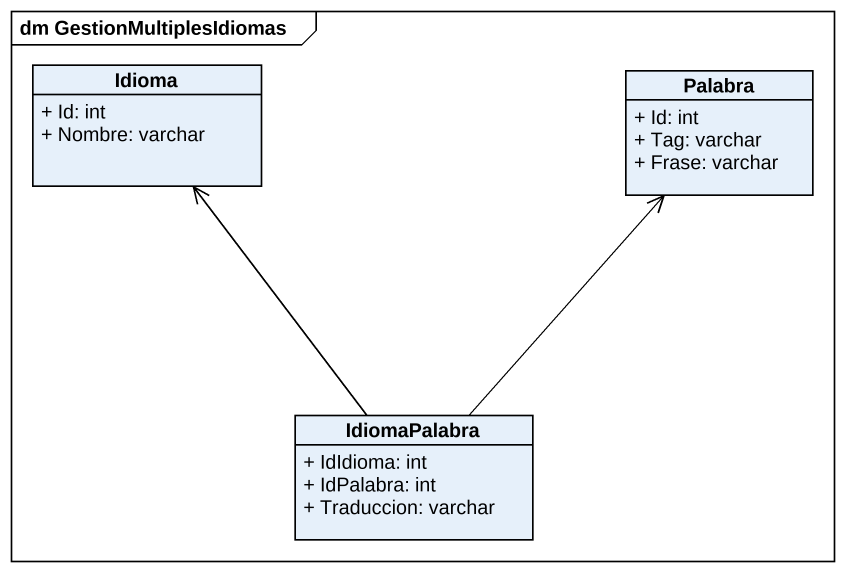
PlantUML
@startuml
mainframe dm GestionMultiplesIdiomas
hide circle
hide empty members
skinparam classAttributeIconSize 0
class Idioma {
  + Id: int
  + Nombre: varchar
}
class Palabra {
  + Id: int
  + Tag: varchar
  + Frase: varchar
}
class IdiomaPalabra {
  + IdIdioma: int
  + IdPalabra: int
  + Traduccion: varchar
}
IdiomaPalabra -up-> Idioma
IdiomaPalabra -up-> Palabra
@enduml
